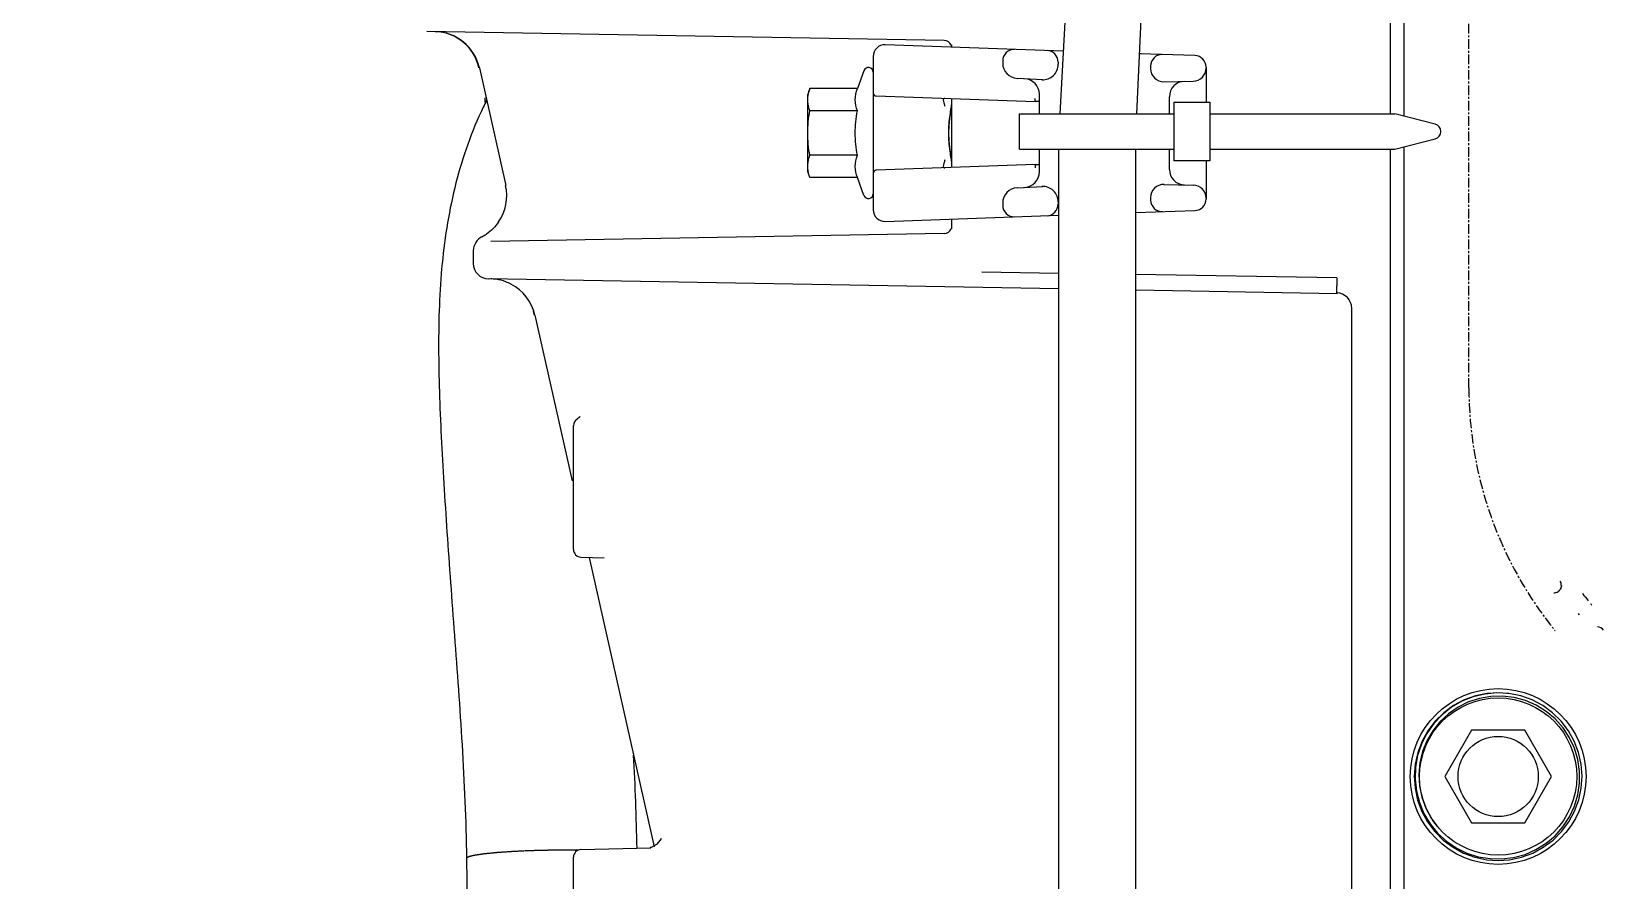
# Model space of a CAD drawing. Header units: metres. Extents: x 27859 to 32645, y 1492 to 8791.
# Drawn here: x 29749 to 29953.4, y 5619 to 5729.2 of the extents above; entities that cross this region are included whole.
import ezdxf

# ---------------------------------------------------------------- set-up
doc = ezdxf.new("R2010")
doc.units = ezdxf.units.M
doc.linetypes.add('CENTER', pattern=[2, 1.25, -0.25, 0.25, -0.25])
doc.layers.add('E-EQPT', color=190, linetype='Continuous')
doc.layers.add('E-HAT', color=253, linetype='CENTER', lineweight=15)

# ---------------------------------------------------------------- blocks, each defined once
blk = doc.blocks.new('EDG')
at = {"color": 0, "linetype": 'Continuous'}
for p, q in [((943.19, 2125.14, 1), (943.19, 1793.11, 1)), ((944.99, 1793.42, 1), (944.99, 2124.82, 1)), ((977.99, 2124.82, 1), (977.99, 1793.42, 1)), ((987.99, 2124.82, 1), (987.99, 1793.42, 1)), ((949.99, 1941.39, 1), (949.99, 1814.07, 1)), ((1050.99, 1901.35, 1), (1050.99, 1885.3, 1)), ((926.51, 1884.76, 1), (925.13, 1884.01, 1)), ((927.5, 1884.92, 1), (926.09, 1884.3, 1)), ((927.98, 1885.3, 1), (926.51, 1884.76, 1)), ((928.98, 1885.32, 1), (927.5, 1884.92, 1)), ((929.51, 1885.62, 1), (927.98, 1885.3, 1)), ((930.51, 1885.51, 1), (928.98, 1885.32, 1)), ((930.99, 1885.72, 1), (929.51, 1885.62, 1)), ((932.05, 1885.48, 1), (930.51, 1885.51, 1)), ((932.48, 1885.62, 1), (930.99, 1885.72, 1)), ((933.58, 1885.23, 1), (932.05, 1885.48, 1)), ((934.01, 1885.3, 1), (932.48, 1885.62, 1)), ((935.05, 1884.75, 1), (933.58, 1885.23, 1)), ((935.48, 1884.76, 1), (934.01, 1885.3, 1)), ((936.43, 1884.08, 1), (935.05, 1884.75, 1)), ((936.85, 1884.01, 1), (935.48, 1884.76, 1)), ((923.61, 1882.5, 1), (922.59, 1881.35, 1)), ((923.87, 1883.08, 1), (922.76, 1881.96, 1)), ((924.78, 1883.49, 1), (923.61, 1882.5, 1)), ((925.13, 1884.01, 1), (923.87, 1883.08, 1)), ((926.09, 1884.3, 1), (924.78, 1883.49, 1)), ((937.71, 1883.21, 1), (936.43, 1884.08, 1)), ((938.11, 1883.08, 1), (936.85, 1884.01, 1)), ((938.85, 1882.16, 1), (937.71, 1883.21, 1)), ((939.22, 1881.97, 1), (938.11, 1883.08, 1)), ((1039.61, 1882.86, 1), (1039.72, 1883.08, 1)), ((1039.64, 1883.03, 1), (1039.61, 1882.86, 1)), ((1039.72, 1883.08, 1), (1040.23, 1883.65, 1)), ((1040.23, 1883.65, 1), (1040.91, 1884.02, 1)), ((1048.94, 1846.38, 1), (1040.51, 1883.94, 1)), ((1040.91, 1884.02, 1), (1040.98, 1884.04, 1)), ((1050.02, 1884.3, 1), (1040.97, 1884.06, 1)), ((1040.98, 1884.04, 1), (1041.07, 1884.06, 1)), ((921.82, 1880.71, 1), (921.07, 1879.33, 1)), ((922.59, 1881.35, 1), (921.74, 1880.06, 1)), ((922.76, 1881.96, 1), (921.82, 1880.71, 1)), ((927.53, 1880.82, 1), (924.06, 1874.82, 1)), ((934.46, 1880.82, 1), (927.53, 1880.82, 1)), ((937.92, 1874.82, 1), (934.46, 1880.82, 1)), ((938.78, 1881.42, 1), (938.6, 1881.6, 1)), ((939.67, 1880.23, 1), (938.78, 1881.42, 1)), ((939.83, 1880.96, 1), (938.85, 1882.16, 1)), ((940.16, 1880.72, 1), (939.22, 1881.97, 1)), ((940.63, 1879.63, 1), (939.83, 1880.96, 1)), ((940.9, 1879.34, 1), (940.16, 1880.72, 1)), ((921.07, 1879.33, 1), (920.53, 1877.86, 1)), ((921.1, 1878.67, 1), (920.66, 1877.2, 1)), ((921.74, 1880.06, 1), (921.1, 1878.67, 1)), ((940.38, 1878.91, 1), (939.67, 1880.23, 1)), ((940.89, 1877.51, 1), (940.38, 1878.91, 1)), ((941.22, 1878.2, 1), (940.63, 1879.63, 1)), ((941.45, 1877.88, 1), (940.9, 1879.34, 1)), ((920.21, 1876.33, 1), (920.11, 1874.77, 1)), ((920.53, 1877.86, 1), (920.21, 1876.33, 1)), ((920.66, 1877.2, 1), (920.43, 1875.68, 1)), ((941.2, 1876.04, 1), (940.89, 1877.51, 1)), ((941.61, 1876.7, 1), (941.22, 1878.2, 1)), ((941.78, 1876.35, 1), (941.45, 1877.88, 1)), ((941.77, 1875.16, 1), (941.61, 1876.7, 1)), ((941.88, 1874.79, 1), (941.78, 1876.35, 1)), ((920.11, 1874.77, 1), (920.23, 1873.22, 1)), ((920.43, 1875.68, 1), (920.43, 1874.15, 1)), ((924.06, 1874.82, 1), (927.53, 1868.82, 1)), ((934.46, 1868.82, 1), (937.92, 1874.82, 1)), ((941.15, 1873.05, 1), (941.28, 1874.55, 1)), ((941.28, 1874.55, 1), (941.2, 1876.04, 1)), ((941.72, 1873.61, 1), (941.77, 1875.16, 1)), ((941.76, 1873.23, 1), (941.88, 1874.79, 1)), ((920.23, 1873.22, 1), (920.57, 1871.7, 1)), ((920.43, 1874.15, 1), (920.65, 1872.63, 1)), ((920.65, 1872.63, 1), (921.09, 1871.16, 1)), ((940.8, 1871.59, 1), (941.15, 1873.05, 1)), ((941.42, 1871.7, 1), (941.76, 1873.23, 1)), ((941.44, 1872.08, 1), (941.72, 1873.61, 1)), ((920.57, 1871.7, 1), (921.12, 1870.24, 1)), ((921.09, 1871.16, 1), (921.73, 1869.78, 1)), ((921.12, 1870.24, 1), (921.88, 1868.88, 1)), ((939.48, 1868.89, 1), (940.24, 1870.2, 1)), ((940.1, 1868.88, 1), (940.86, 1870.24, 1)), ((940.24, 1870.2, 1), (940.8, 1871.59, 1)), ((940.24, 1869.22, 1), (940.94, 1870.61, 1)), ((940.86, 1870.24, 1), (941.42, 1871.7, 1)), ((940.94, 1870.61, 1), (941.44, 1872.08, 1)), ((921.73, 1869.78, 1), (922.57, 1868.5, 1)), ((921.88, 1868.88, 1), (922.83, 1867.64, 1)), ((922.57, 1868.5, 1), (923.58, 1867.35, 1)), ((927.53, 1868.82, 1), (934.46, 1868.82, 1)), ((938.54, 1867.72, 1), (939.48, 1868.89, 1)), ((939.15, 1867.64, 1), (940.1, 1868.88, 1)), ((939.34, 1867.94, 1), (940.24, 1869.22, 1)), ((922.83, 1867.64, 1), (923.95, 1866.55, 1)), ((923.58, 1867.35, 1), (924.75, 1866.37, 1)), ((923.95, 1866.55, 1), (925.21, 1865.62, 1)), ((924.75, 1866.37, 1), (926.04, 1865.57, 1)), ((936.2, 1865.82, 1), (937.44, 1866.69, 1)), ((936.78, 1865.62, 1), (938.04, 1866.54, 1)), ((937.05, 1865.84, 1), (938.27, 1866.81, 1)), ((937.44, 1866.69, 1), (938.54, 1867.72, 1)), ((938.04, 1866.54, 1), (939.15, 1867.64, 1)), ((938.27, 1866.81, 1), (939.34, 1867.94, 1)), ((925.21, 1865.62, 1), (926.6, 1864.89, 1)), ((926.04, 1865.57, 1), (927.44, 1864.96, 1)), ((926.6, 1864.89, 1), (928.07, 1864.37, 1)), ((927.44, 1864.96, 1), (928.9, 1864.56, 1)), ((928.07, 1864.37, 1), (929.61, 1864.06, 1)), ((928.9, 1864.56, 1), (930.41, 1864.38, 1)), ((929.37, 1864.11, 1), (930.85, 1863.98, 1)), ((929.61, 1864.06, 1), (931.17, 1863.98, 1)), ((930.41, 1864.38, 1), (931.93, 1864.42, 1)), ((930.85, 1863.98, 1), (932.4, 1864.06, 1)), ((931.17, 1863.98, 1), (932.73, 1864.12, 1)), ((931.93, 1864.42, 1), (933.42, 1864.68, 1)), ((932.4, 1864.06, 1), (933.93, 1864.37, 1)), ((932.73, 1864.12, 1), (934.25, 1864.48, 1)), ((933.42, 1864.68, 1), (934.85, 1865.15, 1)), ((933.93, 1864.37, 1), (935.4, 1864.89, 1)), ((934.25, 1864.48, 1), (935.7, 1865.06, 1)), ((934.85, 1865.15, 1), (936.2, 1865.82, 1)), ((935.4, 1864.89, 1), (936.78, 1865.62, 1)), ((935.7, 1865.06, 1), (937.05, 1865.84, 1)), ((922.78, 1850.08, 1), (922.79, 1850.1, 1)), ((922.78, 1850.06, 1), (922.78, 1850.08, 1)), ((922.78, 1850.05, 1), (922.78, 1850.06, 1)), ((922.78, 1850.04, 1), (922.78, 1850.05, 1)), ((922.78, 1850.04, 1), (922.78, 1850.04, 1)), ((922.79, 1850.13, 1), (922.8, 1850.16, 1)), ((922.79, 1850.1, 1), (922.79, 1850.13, 1)), ((922.8, 1850.2, 1), (922.82, 1850.24, 1)), ((922.8, 1850.16, 1), (922.8, 1850.2, 1)), ((922.82, 1850.24, 1), (922.84, 1850.3, 1)), ((922.84, 1850.3, 1), (922.87, 1850.38, 1)), ((922.87, 1850.38, 1), (922.93, 1850.51, 1)), ((922.93, 1850.51, 1), (922.99, 1850.6, 1)), ((922.99, 1850.6, 1), (923.03, 1850.65, 1)), ((923.03, 1850.65, 1), (923.06, 1850.68, 1)), ((923.06, 1850.68, 1), (923.09, 1850.71, 1)), ((923.09, 1850.71, 1), (923.11, 1850.73, 1)), ((923.11, 1850.73, 1), (923.13, 1850.75, 1)), ((923.13, 1850.75, 1), (923.15, 1850.77, 1)), ((923.15, 1850.77, 1), (923.16, 1850.78, 1)), ((923.16, 1850.78, 1), (923.18, 1850.79, 1)), ((923.18, 1850.79, 1), (923.18, 1850.8, 1)), ((923.18, 1850.8, 1), (923.19, 1850.8, 1)), ((923.19, 1850.8, 1), (923.2, 1850.8, 1)), ((1050.02, 1846.35, 1), (1047.01, 1846.43, 1)), ((1050.99, 1845.35, 1), (1050.99, 1829.3, 1)), ((1056, 1814.94, 1), (1051.17, 1836.45, 1)), ((1050.14, 1828.12, 1), (1050.19, 1828.18, 1)), ((1050.19, 1828.18, 1), (1050.51, 1828.44, 1)), ((1050.51, 1828.44, 1), (1050.51, 1828.44, 1)), ((1056.05, 1814.95, 1), (1056.16, 1814.47, 1)), ((951.89, 1812.17, 1), (977.99, 1811.71, 1)), ((987.99, 1811.54, 1), (1062.03, 1810.25, 1)), ((951.91, 1810.12, 1), (977.99, 1809.69, 1)), ((987.99, 1809.53, 1), (997.99, 1809.37, 1)), ((1063.99, 1806.57, 1), (1063.99, 1808.25, 1)), ((1061.72, 1805.36, 1), (1002.88, 1804.33, 1)), ((1010.54, 1802.78, 1), (987.99, 1801.99, 1)), ((1001.89, 1803.77, 1), (1001.89, 1802.48, 1)), ((977.99, 1801.64, 1), (970.34, 1801.38, 1)), ((995.29, 1800.41, 1), (995.29, 1800.69, 1)), ((1012.09, 1781.37, 1), (1012.09, 1801.28, 1)), ((968.89, 1794.92, 1), (968.89, 1799.88, 1)), ((976.09, 1799.69, 1), (976.09, 1800.02, 1)), ((988.09, 1800.25, 1), (988.09, 1800.55, 1)), ((1013.29, 1799.42, 1), (1014.14, 1797.1, 1)), ((974.36, 1797.99, 1), (970.56, 1798.07, 1)), ((993.4, 1798.42, 1), (990.06, 1798.24, 1)), ((1014.14, 1797.1, 1), (1020.31, 1797.1, 1)), ((1020.31, 1797.1, 1), (1020.59, 1796.32, 1)), ((1059.71, 1798.62, 1), (1059.83, 1798.13, 1)), ((1063.2, 1782.85, 1), (1059.78, 1798.12, 1)), ((968.42, 1794.92, 1), (973.09, 1794.92, 1)), ((968.42, 1787.32, 1), (968.42, 1794.92, 1)), ((973.09, 1787.32, 1), (973.09, 1794.92, 1)), ((973.66, 1796.04, 1), (973.66, 1793.42, 1)), ((990.53, 1796.37, 1), (990.53, 1793.42, 1)), ((991.09, 1795.42, 1), (1011.71, 1796.14, 1)), ((991.09, 1795.42, 1), (991.09, 1795.82, 1)), ((1001.89, 1795.8, 1), (1001.89, 1786.85, 1)), ((1001.89, 1795.29, 1), (1001.93, 1794.81, 1)), ((1001.93, 1794.81, 1), (1002.04, 1794.06, 1)), ((1020.59, 1796.32, 1), (1020.59, 1786.32, 1)), ((944.42, 1793.42, 1), (939.18, 1792.09, 1)), ((968.42, 1793.42, 1), (944.42, 1793.42, 1)), ((993.09, 1793.42, 1), (973.09, 1793.42, 1)), ((993.09, 1793.42, 1), (993.09, 1788.82, 1)), ((1002.04, 1794.06, 1), (1002.16, 1793.21, 1)), ((1002.16, 1793.21, 1), (1002.25, 1792.29, 1)), ((1014.14, 1794.21, 1), (1020.31, 1794.21, 1)), ((1002.25, 1792.29, 1), (1002.29, 1791.33, 1)), ((1002.29, 1791.33, 1), (1002.25, 1790.37, 1)), ((939.18, 1790.16, 1), (944.42, 1788.82, 1)), ((943.19, 1789.14, 1), (943.19, 1615.6, 1)), ((968.42, 1788.82, 1), (944.42, 1788.82, 1)), ((944.99, 1687.53, 1), (944.99, 1788.82, 1)), ((993.09, 1788.82, 1), (973.09, 1788.82, 1)), ((973.66, 1788.82, 1), (973.66, 1786.61, 1)), ((977.88, 1788.82, 1), (976.59, 1760.17, 1)), ((985.93, 1753.02, 1), (987.86, 1788.82, 1)), ((990.53, 1788.82, 1), (990.53, 1786.28, 1)), ((1002.04, 1788.61, 1), (1001.93, 1787.86, 1)), ((1002.17, 1789.45, 1), (1002.04, 1788.61, 1)), ((1002.25, 1790.37, 1), (1002.17, 1789.45, 1)), ((1014.14, 1788.44, 1), (1020.31, 1788.44, 1)), ((973.09, 1787.32, 1), (968.42, 1787.32, 1)), ((968.89, 1782.77, 1), (968.89, 1787.32, 1)), ((1011.71, 1786.5, 1), (991.09, 1787.22, 1)), ((991.09, 1787.22, 1), (991.09, 1786.82, 1)), ((1001.93, 1787.86, 1), (1001.89, 1787.36, 1)), ((974.52, 1784.67, 1), (970.56, 1784.58, 1)), ((990.06, 1784.41, 1), (993.4, 1784.23, 1)), ((1013.29, 1783.23, 1), (1014.14, 1785.55, 1)), ((1014.14, 1785.55, 1), (1020.31, 1785.55, 1)), ((1020.31, 1785.55, 1), (1020.59, 1786.32, 1)), ((976.09, 1782.63, 1), (976.09, 1782.96, 1)), ((988.09, 1782.1, 1), (988.09, 1782.4, 1)), ((970.34, 1781.27, 1), (977.53, 1781.02, 1)), ((987.42, 1780.68, 1), (1010.54, 1779.87, 1)), ((995.29, 1781.96, 1), (995.29, 1782.23, 1)), ((1001.89, 1780.17, 1), (1001.89, 1779.88, 1)), ((1002.88, 1779.31, 1), (1070.03, 1778.14, 1)), ((1068.94, 1778.16, 1), (1068.87, 1778.16, 1))]:
    blk.add_line(p, q, dxfattribs=at)
at = {"color": 0, "linetype": 'CENTER'}
blk.add_line((934.79, 1824.39, 1), (934.79, 1757.26, 1), dxfattribs=at)
at = {"color": 0, "linetype": 'Continuous'}
for radius in [11.4, 10.2, 5.2]:
    blk.add_circle((930.99, 1874.82, 1), radius, dxfattribs=at)
for centre, radius, start, end in [((1049.99, 1885.3, 1), 1, 271.5001, 0.0037), ((1387.08, 1890.93, 1), 344.41, 181.1367, 183.1452), ((1051.76, 2011.28, 1), 126.91, 269.336, 269.9849), ((946.59, 1874.82, 1), 33.53, 218.6812, 219.0687), ((946.59, 1874.82, 1), 35.56, 218.6812, 219.0687), ((853.36, 1799.92, 1), 84.04, 37.4959, 38.2993), ((1049.99, 1845.35, 1), 1, 359.9963, 88.5), ((1049.99, 1829.3, 1), 1, 300.8255, 0.0037), ((951.99, 1814.07, 1), 2, 180, 269.0003), ((1061.85, 1816.23, 1), 5.98, 192.4893, 242.5868), ((884.41, 1811.37, 1), 67.51, 358.9381, 359.8027), ((1061.91, 1816.35, 1), 6.11, 242.5615, 249.2844), ((1061.83, 1816.14, 1), 5.89, 249.3164, 262.6518), ((1061.83, 1816.15, 1), 5.9, 262.7051, 269.0034), ((1061.99, 1808.25, 1), 2, 0, 89), ((1065.49, 1799.67, 1), 5.74, 116.9424, 123.8936), ((1002.89, 1803.34, 1), 1, 91, 155.5525), ((1010.59, 1801.28, 1), 1.5, 0, 92), ((1065.63, 1799.44, 1), 5.99, 145.2784, 192.799), ((970.39, 1799.88, 1), 1.5, 92, 180), ((974.59, 1800.02, 1), 1.5, 0, 92), ((989.59, 1800.55, 1), 1.5, 91.9988, 180), ((993.79, 1800.69, 1), 1.5, 0, 92), ((970.59, 1799.77, 1), 1.7, 180, 268.8), ((974.39, 1799.69, 1), 1.7, 268.8012, 360), ((990.09, 1800.25, 1), 2, 180, 272.9994), ((993.29, 1800.41, 1), 2, 273.0002, 0), ((1012.71, 1799.21, 1), 0.619, 20, 180), ((971.66, 1796.04, 1), 2, 0, 88.8), ((992.53, 1796.37, 1), 2, 93, 180), ((991.09, 1791.32, 1), 4.1, 90, 98.0008), ((1011.69, 1796.54, 1), 0.4, 272, 0), ((939.42, 1791.12, 1), 1, 104.2337, 255.7663), ((971.66, 1786.61, 1), 2, 271.2, 360), ((991.09, 1791.32, 1), 4.1, 261.9992, 270), ((1011.69, 1786.11, 1), 0.4, 359.9862, 87.9995), ((970.59, 1782.88, 1), 1.7, 91.2, 180), ((974.39, 1782.96, 1), 1.7, 0, 91.1992), ((990.09, 1782.4, 1), 2, 87, 180), ((992.53, 1786.28, 1), 2, 180, 267), ((970.39, 1782.77, 1), 1.5, 180, 267.9989), ((974.59, 1782.63, 1), 1.5, 267.9987, 0), ((993.29, 1782.23, 1), 2, 0, 87), ((1012.71, 1783.44, 1), 0.619, 180, 340), ((1069.06, 1784.16, 1), 6, 192.6361, 269.0126), ((1069.11, 1784.16, 1), 6, 192.6355, 267.8046), ((977.39, 1782.53, 1), 1.5, 268, 275.354), ((989.59, 1782.1, 1), 1.5, 180, 268), ((993.79, 1781.96, 1), 1.5, 268, 0), ((1010.59, 1781.37, 1), 1.5, 268, 0), ((1002.89, 1780.31, 1), 1, 204.4485, 269)]:
    blk.add_arc(centre, radius, start, end, dxfattribs=at)
at = {"color": 0, "linetype": 'CENTER'}
blk.add_arc((884.79, 1824.39, 1), 50, 0, 39.0815, dxfattribs=at)
at = {"color": 0, "linetype": 'Continuous'}
for points in [[(1064.87, 1885.44, 1), (1064.79, 1890.62, 1), (1064.83, 1895.93, 1), (1064.87, 1901.3, 1)], [(917.31, 1855.85, 1), (917.47, 1855.6, 1), (917.79, 1855.4, 1), (918.1, 1855.39, 1)], [(1062.89, 1804.79, 1), (1063.52, 1805.1, 1), (1063.99, 1805.87, 1), (1063.99, 1806.57, 1)], [(1060.71, 1802.86, 1), (1061.13, 1803.47, 1), (1061.67, 1804.02, 1), (1062.29, 1804.43, 1)], [(1014.14, 1794.21, 1), (1014.31, 1793.26, 1), (1014.42, 1792.29, 1), (1014.42, 1791.32, 1)], [(1020.31, 1794.21, 1), (1020.48, 1793.26, 1), (1020.59, 1792.29, 1), (1020.59, 1791.32, 1)], [(1014.42, 1791.32, 1), (1014.42, 1790.36, 1), (1014.31, 1789.39, 1), (1014.14, 1788.44, 1)], [(1020.59, 1791.32, 1), (1020.59, 1790.36, 1), (1020.48, 1789.39, 1), (1020.31, 1788.44, 1)], [(1062.48, 1786.77, 1), (1062.52, 1786.99, 1), (1062.51, 1787.23, 1), (1062.45, 1787.45, 1)]]:
    blk.add_open_spline(points, degree=3, dxfattribs=at)
for points, knots in [([(1051.73, 1884.37, 1), (1051.93, 1884.37, 1), (1052.34, 1884.38, 1), (1052.84, 1884.38, 1), (1053.25, 1884.38, 1), (1053.55, 1884.39, 1), (1053.8, 1884.39, 1), (1053.98, 1884.39, 1), (1054.08, 1884.39, 1), (1054.15, 1884.39, 1), (1054.23, 1884.39, 1), (1054.33, 1884.4, 1), (1054.5, 1884.4, 1), (1054.76, 1884.41, 1), (1055.06, 1884.42, 1), (1055.36, 1884.42, 1), (1055.66, 1884.43, 1), (1055.91, 1884.44, 1), (1056.11, 1884.44, 1), (1056.23, 1884.45, 1), (1056.33, 1884.45, 1), (1056.41, 1884.45, 1), (1056.47, 1884.45, 1), (1056.52, 1884.45, 1), (1056.56, 1884.46, 1), (1056.59, 1884.46, 1), (1056.64, 1884.46, 1), (1056.7, 1884.46, 1), (1056.77, 1884.46, 1), (1056.87, 1884.47, 1), (1056.99, 1884.47, 1), (1057.18, 1884.48, 1), (1057.41, 1884.49, 1), (1057.7, 1884.51, 1), (1057.98, 1884.52, 1), (1058.22, 1884.53, 1), (1058.41, 1884.54, 1), (1058.52, 1884.54, 1), (1058.62, 1884.55, 1), (1058.69, 1884.55, 1), (1058.75, 1884.55, 1), (1058.79, 1884.56, 1), (1058.81, 1884.56, 1), (1058.83, 1884.56, 1), (1058.85, 1884.56, 1), (1058.87, 1884.56, 1), (1058.91, 1884.56, 1), (1058.96, 1884.57, 1), (1059.02, 1884.57, 1), (1059.11, 1884.58, 1), (1059.21, 1884.58, 1), (1059.38, 1884.6, 1), (1059.59, 1884.61, 1), (1059.85, 1884.63, 1), (1060.06, 1884.64, 1), (1060.23, 1884.65, 1), (1060.35, 1884.66, 1), (1060.48, 1884.67, 1), (1060.59, 1884.68, 1), (1060.67, 1884.68, 1), (1060.72, 1884.69, 1), (1060.77, 1884.69, 1), (1060.8, 1884.69, 1), (1060.82, 1884.69, 1), (1060.84, 1884.69, 1), (1060.85, 1884.7, 1), (1060.86, 1884.7, 1), (1060.87, 1884.7, 1), (1060.88, 1884.7, 1), (1060.89, 1884.7, 1), (1060.91, 1884.7, 1), (1060.94, 1884.7, 1), (1060.98, 1884.71, 1), (1061.02, 1884.71, 1), (1061.09, 1884.72, 1), (1061.18, 1884.73, 1), (1061.28, 1884.74, 1), (1061.39, 1884.75, 1), (1061.53, 1884.76, 1), (1061.71, 1884.78, 1), (1061.88, 1884.8, 1), (1062.02, 1884.81, 1), (1062.13, 1884.82, 1), (1062.23, 1884.83, 1), (1062.32, 1884.84, 1), (1062.39, 1884.85, 1), (1062.44, 1884.85, 1), (1062.47, 1884.85, 1), (1062.5, 1884.86, 1), (1062.52, 1884.86, 1), (1062.54, 1884.86, 1), (1062.54, 1884.86, 1), (1062.55, 1884.86, 1), (1062.56, 1884.86, 1), (1062.56, 1884.86, 1), (1062.57, 1884.86, 1), (1062.59, 1884.87, 1), (1062.61, 1884.87, 1), (1062.64, 1884.87, 1), (1062.67, 1884.88, 1), (1062.72, 1884.89, 1), (1062.79, 1884.9, 1), (1062.87, 1884.91, 1), (1062.95, 1884.92, 1), (1063.05, 1884.93, 1), (1063.18, 1884.95, 1), (1063.32, 1884.97, 1), (1063.42, 1884.99, 1), (1063.5, 1885, 1), (1063.58, 1885.01, 1), (1063.65, 1885.02, 1), (1063.7, 1885.03, 1), (1063.73, 1885.03, 1), (1063.76, 1885.04, 1), (1063.78, 1885.04, 1), (1063.8, 1885.04, 1), (1063.81, 1885.04, 1), (1063.81, 1885.05, 1), (1063.82, 1885.05, 1), (1063.82, 1885.05, 1), (1063.83, 1885.05, 1), (1063.83, 1885.05, 1), (1063.84, 1885.05, 1), (1063.85, 1885.06, 1), (1063.87, 1885.06, 1), (1063.89, 1885.07, 1), (1063.92, 1885.07, 1), (1063.97, 1885.08, 1), (1064.01, 1885.1, 1), (1064.06, 1885.11, 1), (1064.13, 1885.12, 1), (1064.21, 1885.14, 1), (1064.29, 1885.17, 1), (1064.36, 1885.18, 1), (1064.41, 1885.19, 1), (1064.45, 1885.2, 1), (1064.48, 1885.21, 1), (1064.5, 1885.22, 1), (1064.53, 1885.22, 1), (1064.55, 1885.23, 1), (1064.57, 1885.23, 1), (1064.58, 1885.24, 1), (1064.59, 1885.24, 1), (1064.6, 1885.24, 1), (1064.6, 1885.24, 1), (1064.6, 1885.24, 1), (1064.6, 1885.24, 1), (1064.61, 1885.24, 1), (1064.61, 1885.25, 1), (1064.61, 1885.25, 1), (1064.62, 1885.25, 1), (1064.62, 1885.26, 1), (1064.63, 1885.26, 1), (1064.64, 1885.27, 1), (1064.64, 1885.27, 1), (1064.65, 1885.28, 1), (1064.67, 1885.29, 1), (1064.69, 1885.3, 1), (1064.71, 1885.32, 1), (1064.73, 1885.34, 1), (1064.77, 1885.37, 1), (1064.81, 1885.4, 1), (1064.84, 1885.42, 1), (1064.87, 1885.44, 1)], [0, 0, 0, 0, 0.03125, 0.0625, 0.078125, 0.09375, 0.109375, 0.117188, 0.121094, 0.125, 0.128906, 0.132812, 0.140625, 0.15625, 0.171875, 0.1875, 0.203125, 0.21875, 0.226562, 0.234375, 0.238281, 0.242188, 0.246094, 0.248047, 0.25, 0.251953, 0.253906, 0.257812, 0.261719, 0.265625, 0.273438, 0.28125, 0.296875, 0.3125, 0.328125, 0.34375, 0.351562, 0.359375, 0.363281, 0.367188, 0.371094, 0.373047, 0.374023, 0.375, 0.375977, 0.376953, 0.378906, 0.382812, 0.386719, 0.390625, 0.398438, 0.40625, 0.421875, 0.4375, 0.453125, 0.460938, 0.46875, 0.476562, 0.484375, 0.488281, 0.492188, 0.494141, 0.496094, 0.498047, 0.499023, 0.499512, 0.5, 0.500488, 0.500977, 0.501953, 0.503906, 0.505859, 0.507812, 0.511719, 0.515625, 0.523438, 0.53125, 0.539062, 0.546875, 0.5625, 0.578125, 0.585938, 0.59375, 0.601562, 0.609375, 0.613281, 0.617188, 0.619141, 0.621094, 0.623047, 0.624023, 0.624512, 0.625, 0.625488, 0.625977, 0.626953, 0.628906, 0.630859, 0.632812, 0.636719, 0.640625, 0.648438, 0.65625, 0.664062, 0.671875, 0.6875, 0.703125, 0.710938, 0.71875, 0.726562, 0.734375, 0.738281, 0.742188, 0.744141, 0.746094, 0.748047, 0.749023, 0.749512, 0.75, 0.750488, 0.750977, 0.751953, 0.753906, 0.755859, 0.757812, 0.761719, 0.765625, 0.773438, 0.78125, 0.789062, 0.796875, 0.8125, 0.828125, 0.835938, 0.84375, 0.851562, 0.855469, 0.859375, 0.863281, 0.867188, 0.869141, 0.871094, 0.873047, 0.874023, 0.874512, 0.875, 0.875488, 0.875977, 0.876953, 0.878906, 0.880859, 0.882812, 0.886719, 0.890625, 0.894531, 0.898438, 0.90625, 0.914062, 0.921875, 0.9375, 0.953125, 0.96875, 1, 1, 1, 1]), ([(1062.26, 1787.07, 1), (1062.41, 1787.37, 1), (1063.34, 1789.24, 1), (1064.79, 1792.76, 1), (1066.82, 1799.44, 1), (1068.26, 1808.18, 1), (1068.62, 1819.15, 1), (1068.21, 1830.6, 1), (1067.44, 1842.94, 1), (1066.45, 1856.35, 1), (1065.38, 1870.65, 1), (1064.94, 1880.49, 1), (1064.87, 1885.44, 1)], [0, 0, 0, 0, 0.011758, 0.073523, 0.135288, 0.258818, 0.382349, 0.505879, 0.629409, 0.752939, 0.87647, 1, 1, 1, 1]), ([(922.8, 1850.04, 1), (922.8, 1849.94, 1), (922.81, 1849.74, 1), (922.89, 1849.55, 1), (922.94, 1849.47, 1)], [0, 0, 0, 0, 0.513929, 1, 1, 1, 1]), ([(923.78, 1850.99, 1), (923.69, 1850.98, 1), (923.49, 1850.94, 1), (923.3, 1850.86, 1), (923.2, 1850.8, 1)], [0, 0, 0, 0, 0.438566, 1, 1, 1, 1]), ([(951.89, 1812.17, 1), (951.89, 1812.17, 1), (951.9, 1812.16, 1), (951.9, 1812.15, 1), (951.9, 1812.15, 1)], [0, 0, 0, 0, 0.283378, 1, 1, 1, 1]), ([(951.9, 1812.15, 1), (951.91, 1812.11, 1), (951.92, 1811.77, 1), (951.92, 1811.44, 1), (951.92, 1811.14, 1)], [0, 0, 0, 0, 0.119276, 1, 1, 1, 1]), ([(1014.14, 1797.1, 1), (1014.3, 1796.64, 1), (1014.53, 1795.65, 1), (1014.3, 1794.67, 1), (1014.14, 1794.21, 1)], [0, 0, 0, 0, 0.5, 1, 1, 1, 1]), ([(1020.31, 1797.1, 1), (1020.35, 1796.98, 1), (1020.51, 1796.51, 1), (1020.59, 1796.02, 1), (1020.59, 1795.65, 1)], [0, 0, 0, 0, 0.25569, 1, 1, 1, 1]), ([(1001.89, 1795.29, 1), (1001.9, 1795.06, 1), (1001.98, 1794.51, 1), (1002.2, 1793.2, 1), (1002.37, 1791.32, 1), (1002.2, 1789.44, 1), (1001.98, 1788.13, 1), (1001.9, 1787.59, 1), (1001.89, 1787.36, 1)], [0, 0, 0, 0, 0.087651, 0.206141, 0.500045, 0.793972, 0.912422, 1, 1, 1, 1]), ([(1003, 1795.62, 1), (1003, 1795.68, 1), (1002.98, 1795.81, 1), (1002.85, 1795.84, 1), (1002.79, 1795.83, 1)], [0, 0, 0, 0, 0.47896, 1, 1, 1, 1]), ([(1002.79, 1794.8, 1), (1002.84, 1794.94, 1), (1002.92, 1795.21, 1), (1003, 1795.49, 1), (1003, 1795.62, 1)], [0, 0, 0, 0, 0.533988, 1, 1, 1, 1]), ([(1020.59, 1795.65, 1), (1020.59, 1795.29, 1), (1020.51, 1794.8, 1), (1020.35, 1794.33, 1), (1020.31, 1794.21, 1)], [0, 0, 0, 0, 0.74431, 1, 1, 1, 1]), ([(1014.14, 1788.44, 1), (1014.3, 1787.98, 1), (1014.53, 1786.99, 1), (1014.3, 1786.01, 1), (1014.14, 1785.55, 1)], [0, 0, 0, 0, 0.5, 1, 1, 1, 1]), ([(1020.31, 1788.44, 1), (1020.35, 1788.32, 1), (1020.51, 1787.85, 1), (1020.59, 1787.36, 1), (1020.59, 1786.99, 1)], [0, 0, 0, 0, 0.25569, 1, 1, 1, 1]), ([(1003, 1787.02, 1), (1003, 1787.16, 1), (1002.92, 1787.44, 1), (1002.84, 1787.71, 1), (1002.79, 1787.85, 1)], [0, 0, 0, 0, 0.466013, 1, 1, 1, 1]), ([(1002.79, 1786.82, 1), (1002.85, 1786.81, 1), (1002.98, 1786.84, 1), (1003, 1786.97, 1), (1003, 1787.02, 1)], [0, 0, 0, 0, 0.520896, 1, 1, 1, 1]), ([(1020.59, 1786.99, 1), (1020.59, 1786.63, 1), (1020.51, 1786.14, 1), (1020.35, 1785.67, 1), (1020.31, 1785.55, 1)], [0, 0, 0, 0, 0.74431, 1, 1, 1, 1])]:
    blk.add_open_spline(points, degree=3, knots=knots, dxfattribs=at)

msp = doc.modelspace()

# ---------------------------------------------------------------- hatches: boundary and pattern name
at = {"layer": 'E-HAT', "linetype": 'Continuous'}
h = msp.add_hatch(dxfattribs=at)
h.set_pattern_fill('AR-CONC', color=8, scale=40, angle=90)
h.set_pattern_definition([(140, (30868.3, 2757.35), (25.101, 286.904), [30, -330]), (85, (30868.3, 2757.35), (-300.877, -55.5), [24, -264]), (190.4514, (30870.4, 2781.26), (-275.776, 231.404), [25.496, -280.457]), (136.184, (30788.3, 2757.35), (66.208, 426.897), [45, -495]), (186.636, (30793.8, 2792.93), (-389.647, 373.865), [38.244, -420.686]), (81.184, (30788.3, 2757.35), (-389.647, 373.865), [36, -396]), (111, (30808.3, 2797.35), (161.0476, 238.763), [30, -330]), (56, (30808.3, 2797.35), (-290.06, 97.326), [24, -264]), (161.4514, (30821.72, 2817.25), (-129.012, 336.089), [25.496, -280.457]), (127.5, (30868.3, 2757.35), (-133.1575, 4.864), [0, -260.8, 0, -268, 0, -265]), (97.5, (30868.3, 2757.35), (-157.7647, 105.2278), [0, -152.8, 0, -254.8, 0, -101]), (57.5, (30868.3, 2668.15), (9.022, 213.529), [0, -100, 0, -312, 0, -414]), (47.5, (30868.3, 2628.15), (-40.042, 233.2745), [0, -130, 0, -207.2, 0, -294])])
h.paths.add_polyline_path([(32053.3, 1585.35), (28053.3, 1585.35), (28053.3, 2085.35), (28638.3, 2085.35), (28638.3, 8185.35), (28053.3, 8185.35), (28053.3, 8685.35), (32053.3, 8685.35), (32053.3, 8185.35), (31468.3, 8185.35), (31468.3, 2085.35), (32053.3, 2085.35)])

# ---------------------------------------------------------------- next in the draw order: wipeouts: each hides what was drawn before it
msp.add_wipeout([(30870.3, 2757.35), (29240.32, 2757.35), (29240.32, 7507.34), (30870.3, 7507.34)]).translate(0, 0, -732205.32).dxf.layer = 'E-EQPT'

# ---------------------------------------------------------------- next in the draw order: block references
at = {"layer": 'E-EQPT', "rotation": 180}
msp.add_blockref('EDG', (30870.3, 7507.34, -732206.32), dxfattribs=at)

doc.saveas('drawing.dxf')
